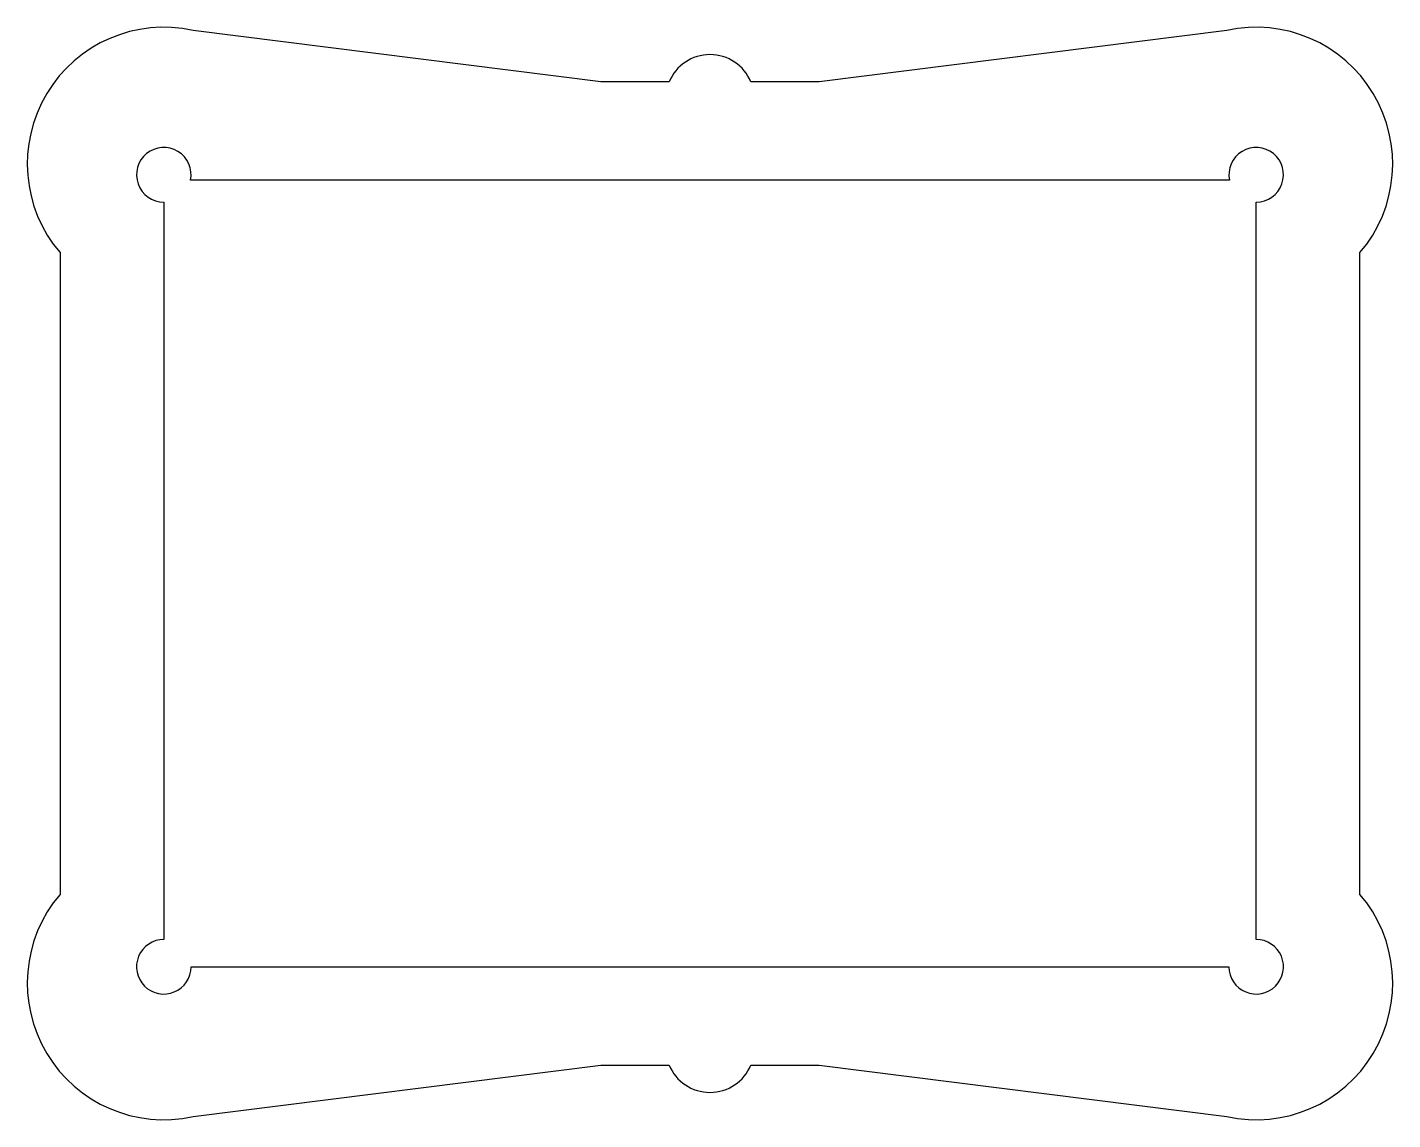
# Model space of a CAD drawing. Extents: x 142.1 to 167.1, y 212.5 to 232.5.
import ezdxf

# ---------------------------------------------------------------- set-up
doc = ezdxf.new("R2010")
doc.units = 0
doc.header["$LTSCALE"] = 15
doc.layers.add('1', color=7, linetype='CONTINUOUS')

msp = doc.modelspace()

# ---------------------------------------------------------------- linework, layer by layer
at = {"layer": '1', "color": 7, "linetype": 'CONTINUOUS', "ltscale": 5}
for points in [[(166.467, 228.354, 0.719552), (164.03, 232.421), (156.567, 231.479), (155.317, 231.479, 0.666667), (153.817, 231.479), (152.567, 231.479), (145.104, 232.421, 0.719552), (142.667, 228.354), (142.667, 216.604, 0.719552), (145.104, 212.537), (152.567, 213.479), (153.817, 213.479, 0.666667), (155.317, 213.479), (156.567, 213.479), (164.03, 212.537, 0.719552), (166.467, 216.604)], [(145.057, 229.679, 2.805884), (144.567, 229.279), (144.567, 215.779, 2.414214), (145.067, 215.279), (164.067, 215.279, 2.414214), (164.567, 215.779), (164.567, 229.279, 2.805884), (164.077, 229.679)]]:
    msp.add_lwpolyline(points, format="xyb", close=True, dxfattribs=at)

doc.saveas('drawing.dxf')
